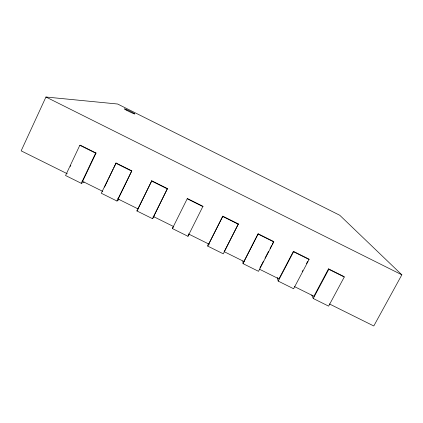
<?xml version="1.0" encoding="UTF-8"?>
<svg xmlns="http://www.w3.org/2000/svg" width="423" height="423" viewBox="0 0 423 423"><rect width="100%" height="100%" fill="white"/><g stroke="black" fill="none" stroke-linecap="round" stroke-linejoin="round"><path stroke-width="0.63" d="M207.751 246.117L222.805 216.185L238.371 223.941L223.286 253.832L207.751 246.117L208.296 243.595M202.961 206.297L202.86 206.572L187.199 198.768L187.341 198.519L202.961 206.297L187.955 236.288L172.373 228.547L187.341 198.519M187.955 236.288L188.88 233.951M329.411 303.947L373.784 325.985L401.85 274.813L339.769 215.27L117.647 104.021L45.948 97.015L21.15 150.847L67.299 173.768M82.591 181.361L96.058 153.041L80.296 145.184L79.825 145.274L65.565 175.513L81.29 183.323L84.177 182.059M70.25 166.477L70.81 165.293M81.29 183.323L95.635 153.152L96.058 153.041M118.16 199.027L131.802 170.85L116.087 163.019L101.277 193.248L116.96 201.031L119.053 199.529M104.502 187.14L108.177 179.495M108.743 178.316L113.264 168.904M113.829 167.725L116.087 163.019M116.96 201.031L131.802 170.85M154.125 216.692L152.513 218.686L136.883 210.929L151.772 180.795L167.439 188.6L153.618 216.639M138.03 208.893L151.772 180.795M152.513 218.686L167.439 188.6M208.713 244.002L222.805 216.185M224.497 251.114L238.371 223.941M243.886 261.472L258.152 233.792L273.67 241.528L273.781 241.903L258.506 271.317L243.024 263.629L242.897 261.033M243.024 263.629L258.152 233.792M259.928 267.992L263.513 261.086M265.004 258.21L268.589 251.304M270.086 248.428L271.577 245.552M272.174 244.404L273.67 241.528M278.953 278.889L293.388 251.352L308.859 259.056L309.076 259.484L293.62 288.756L278.181 281.089L277.239 277.409M278.181 281.089L293.562 251.754L293.388 251.352M302.207 271.651L302.815 270.503M306.442 263.635L307.648 261.345M313.914 296.248L328.518 268.848L343.936 276.531L344.264 277.012L328.623 306.136L313.232 298.495L311.746 294.974M313.232 298.495L328.793 269.308L328.518 268.848M172.373 228.547L173.599 226.363M136.883 210.929L137.75 210.088M79.825 145.274L95.635 153.152M115.728 163.162L131.49 171.014M151.519 180.991L167.233 188.822M222.762 216.486L238.376 224.264M258.22 234.146L273.781 241.903M293.562 251.754L309.076 259.484M328.793 269.308L344.264 277.012M82.094 181.113L102.8 191.397M117.594 198.747L138.3 209.031M153.094 216.375L173.8 226.659M188.595 234.009L209.3 244.293M224.095 251.637L244.208 261.631M259.595 269.271L279.117 278.969M294.503 286.609L314.025 296.306M45.948 97.015L401.85 274.813M126.234 110.08A5.89 0.381 26.1 0 0 134.826 114.009A5.89 0.381 26.1 0 0 127.767 110.107A5.89 0.381 26.1 0 0 126.234 110.08"/></g></svg>
